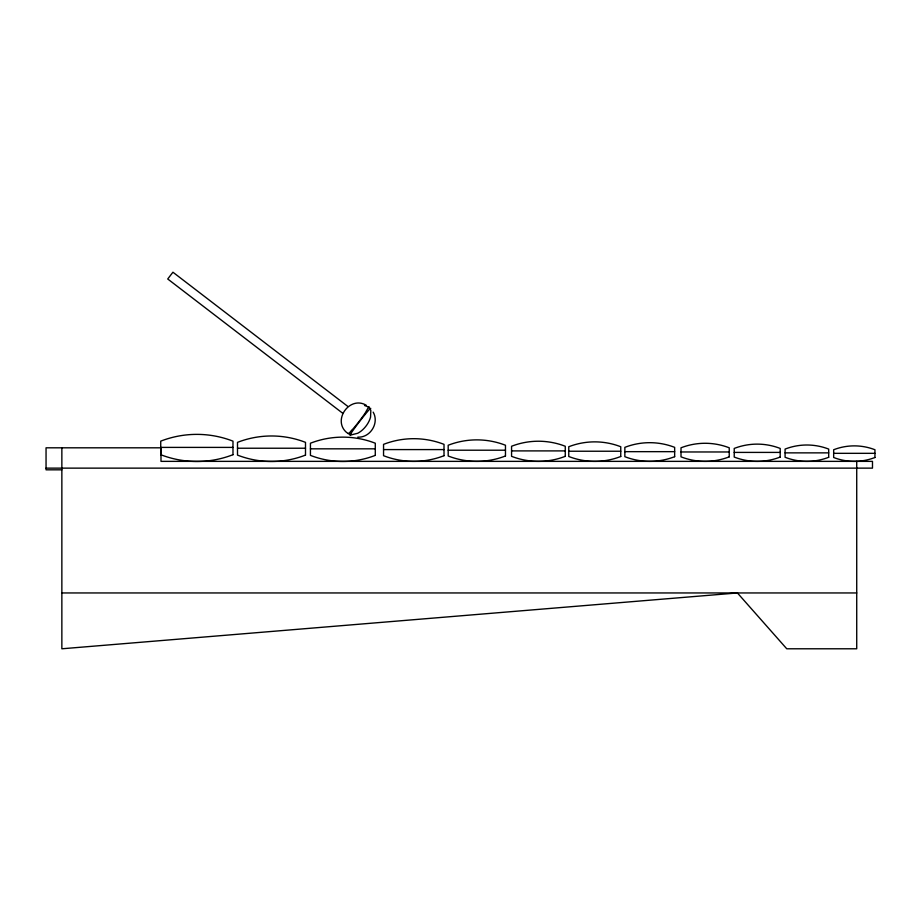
<?xml version="1.0" encoding="UTF-8"?>
<svg xmlns="http://www.w3.org/2000/svg" width="921" height="921" viewBox="0 0 921 921"><rect width="100%" height="100%" fill="white"/><g stroke="black" fill="none" stroke-linecap="round" stroke-linejoin="round"><path stroke-width="1.38" d="M364.497 405.482L368.607 407.047L365.223 413.011A16.843 1.428 -52.5 0 1 352.628 429.336C351.016 430.142 349.255 434.942 347.194 432.928M357.797 437.13C370.323 437.889 379.487 422.969 373.166 412.136M160.726 447.399L232.978 447.399M237.503 448.228L305.496 448.228M310.435 448.826L375.284 448.826M383.55 449.586L444.014 449.586M448.182 450.208L505.468 450.208M511.569 450.899L565.264 450.899M568.764 451.232L620.754 451.232M624.852 451.658L674.656 451.658M681.01 451.969L729.236 451.969M734.221 452.407L780.191 452.407M785.083 452.867L828.693 452.867M833.666 453.328L874.95 453.328M46.05 468.133L872.486 468.133L872.486 461.363L160.991 461.363L160.991 447.813L46.05 447.813L46.05 469.825L61.857 469.825M61.857 592.951L856.726 592.951M366.293 405.275C349.888 395.385 332.09 419.988 346.607 432.479M368.607 407.047L369.148 407.462L368.745 407.001M347.804 406.403L172.929 272.213L167.726 278.982L342.612 413.172M348.103 433.63L351.373 434.85L357.751 433.261A16.843 9.636 -52.5 0 0 370.564 417.109L370.818 410.34L368.469 406.852M856.726 461.363L856.726 648.787L786.764 648.787L737.422 592.951L61.857 648.787L61.857 447.813M351.189 434.24A16.923 0.771 -52.5 0 1 359.443 421.691A16.923 0.771 -52.5 0 1 370.196 409.408M874.95 457.495L874.95 449.747A56.975 56.975 0 0 0 833.666 449.747L833.666 457.495A56.975 56.975 0 0 0 874.95 457.495M828.693 457.277L828.693 449.091A60.199 60.199 0 0 0 785.083 449.091L785.083 457.277A60.199 60.199 0 0 0 828.693 457.277M780.191 457.058L780.191 448.435A63.445 63.445 0 0 0 734.221 448.435L734.221 457.058A63.445 63.445 0 0 0 780.191 457.058M729.236 456.839L729.236 447.802A66.554 66.554 0 0 0 681.01 447.802L681.01 456.839A66.554 66.554 0 0 0 729.236 456.839M674.656 456.689L674.656 447.353A68.73 68.73 0 0 0 624.852 447.353L624.852 456.689A68.73 68.73 0 0 0 674.656 456.689M620.754 456.494L620.754 446.743A71.757 71.757 0 0 0 568.764 446.743L568.764 456.494A71.757 71.757 0 0 0 620.754 456.494M565.264 456.332L565.264 446.259A74.117 74.117 0 0 0 511.569 446.259L511.569 456.332A74.117 74.117 0 0 0 565.264 456.332M505.468 455.987L505.468 445.246A79.068 79.068 0 0 0 448.182 445.246L448.182 455.987A79.068 79.068 0 0 0 505.468 455.987M444.014 455.699L444.014 444.359A83.454 83.454 0 0 0 383.55 444.359L383.55 455.699A83.454 83.454 0 0 0 444.014 455.699M375.284 455.377L375.284 443.22A89.51 89.51 0 0 0 310.435 443.22L310.435 455.377A89.51 89.51 0 0 0 375.284 455.377M305.496 455.101L305.496 442.356A93.838 93.838 0 0 0 237.503 442.356L237.503 455.101A93.838 93.838 0 0 0 305.496 455.101M232.978 454.698L232.978 441.147A99.733 99.733 0 0 0 160.726 441.147L160.726 454.698A99.733 99.733 0 0 0 232.978 454.698"/></g></svg>
